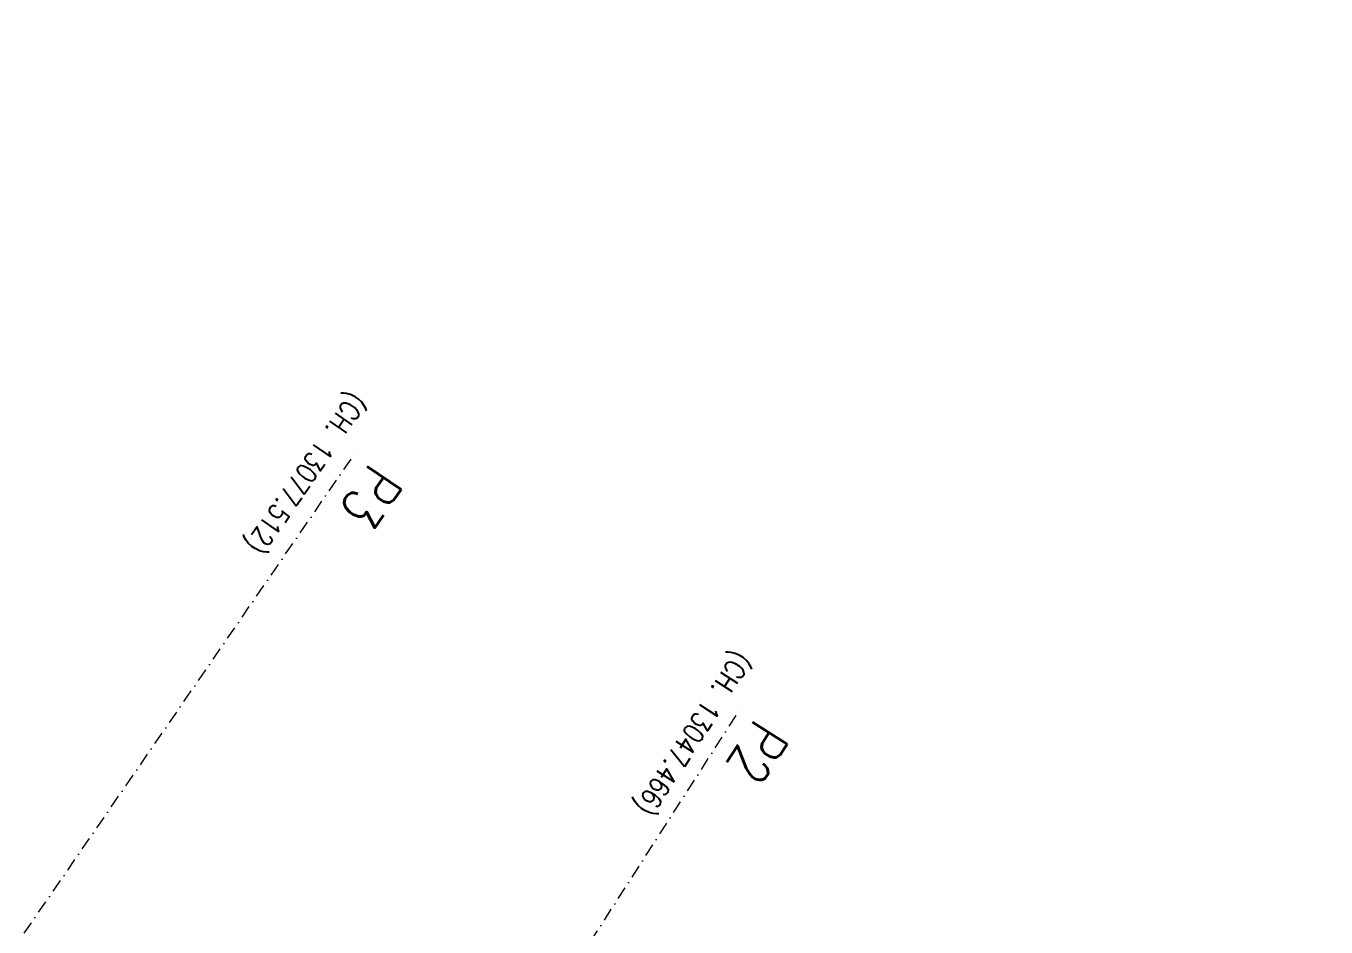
# Model space of a CAD drawing. Header units: millimetres. Extents: x 27228149 to 29012050, y 40856015 to 42918728.
# Drawn here: x 27766492 to 27845875, y 41986348 to 42041399 of the extents above; entities that cross this region are included whole.
import ezdxf
from ezdxf.enums import TextEntityAlignment as Align

# ---------------------------------------------------------------- set-up
doc = ezdxf.new("R2010")
doc.units = ezdxf.units.MM
doc.header["$LTSCALE"] = 0.05
doc.linetypes.add('DGN Style 3', pattern=[27349.722329, 19535.51595, -7814.20638])
doc.linetypes.add('DGN Style 4', pattern=[31276.361035, 15628.41276, -7814.20638, 19.535516, -7814.20638])
for name, color, linetype, lineweight in [('InnerEdge_NB', 7, 'Continuous', 0), ('InnerEdge_SB', 7, 'Continuous', 0), ('OuterEdge_SB', 7, 'Continuous', 0), ('PlacementCurve_SB', 1, 'DGN Style 3', 0), ('S-_ANOTCHNG_T-', 7, 'Continuous', 13), ('S-_ANOTMTLE_A-', 4, 'Continuous', 40), ('S-_GRIDLINE_E- Adjusted', 6, 'DGN Style 4', 0), ('S-_WALLLBW-_E-', 40, 'Continuous', 13)]:
    doc.layers.add(name, color=color, linetype=linetype, lineweight=lineweight)
doc.styles.add('500T5', font='romans.shx', dxfattribs={"width": 0.8, "height": 2.5})

msp = doc.modelspace()

# ---------------------------------------------------------------- linework, layer by layer
at = {"layer": 'InnerEdge_NB'}
msp.add_lwpolyline([(27283724.5, 42878514.7, -0.0568157), (27345588.8, 42682480.7), (27368075.3, 42566916.3, 0.0263705), (27393633.3, 42464653, 0.0426618), (27458420.2, 42303807.1, 0.1075608), (27699785.7, 42006839.6, 0.026969), (27783127.3, 41947329.2), (27839783.5, 41911319.6)], format="xyb", dxfattribs=at)
at = {"layer": 'InnerEdge_SB', "extrusion": (0, 0, -1)}
msp.add_lwpolyline([(-27784629.2, 41949692.3, 0.026969), (-27701533.2, 42009027.3, 0.1075608), (-27460918.9, 42305070.6, 0.0691101), (-27370363.7, 42569291.8)], format="xyb", dxfattribs=at)
at = {"layer": 'OuterEdge_SB', "extrusion": (0, 0, -1)}
msp.add_arc((-28292711.8, 42749092), 933050, 302.4392298, 308.6125683, dxfattribs=at)
at = {"layer": 'PlacementCurve_SB'}
msp.add_lwpolyline([(27305541.4, 42854039, -0.0482858), (27355899.2, 42684467.3), (27377998.9, 42570890.3, 0.0688708), (27467496.8, 42309348.2, 0.1110949), (27715510, 42007942.3, 0.028125), (27802629.8, 41947720.4), (27845874.9, 41921290)], format="xyb", dxfattribs=at)
at = {"layer": 'S-_GRIDLINE_E- Adjusted'}
for p, q in [((27744193.8, 41953771.2), (27786727.3, 42015498.6)), ((27769653.9, 41936800.4), (27810223.4, 41999849.9))]:
    msp.add_line(p, q, dxfattribs=at)
at = {"layer": 'S-_WALLLBW-_E-', "extrusion": (0, 0, -1)}
for radius, end in [(931300, 308.6125686), (932700, 308.6125686), (964500, 308.6122572), (965900, 308.6122572)]:
    msp.add_arc((-28292711.8, 42749092), radius, 302.4392298, end, dxfattribs=at)

# ---------------------------------------------------------------- texts
at = {"layer": 'S-_ANOTCHNG_T-', "style": '500T5', "width": 0.8}
for s, rotation, p in [('(CH. 13077.512)', 235.440737, (27787365.7, 42018414.4)), ('(CH. 13047.466)', 237.250173, (27810869.2, 42002628.4))]:
    msp.add_text(s, height=1250, rotation=rotation, dxfattribs=at).set_placement(p, align=Align.TOP_LEFT)
at = {"layer": 'S-_ANOTMTLE_A-', "linetype": 'Continuous', "style": '500T5', "width": 0.8}
for s, rotation, p in [('P3', 235.440737, (27789586, 42013356.6)), ('P2', 237.250173, (27813148.3, 41997799.2))]:
    msp.add_text(s, height=2500, rotation=rotation, dxfattribs=at).set_placement(p, align=Align.TOP_LEFT)

doc.saveas('drawing.dxf')
